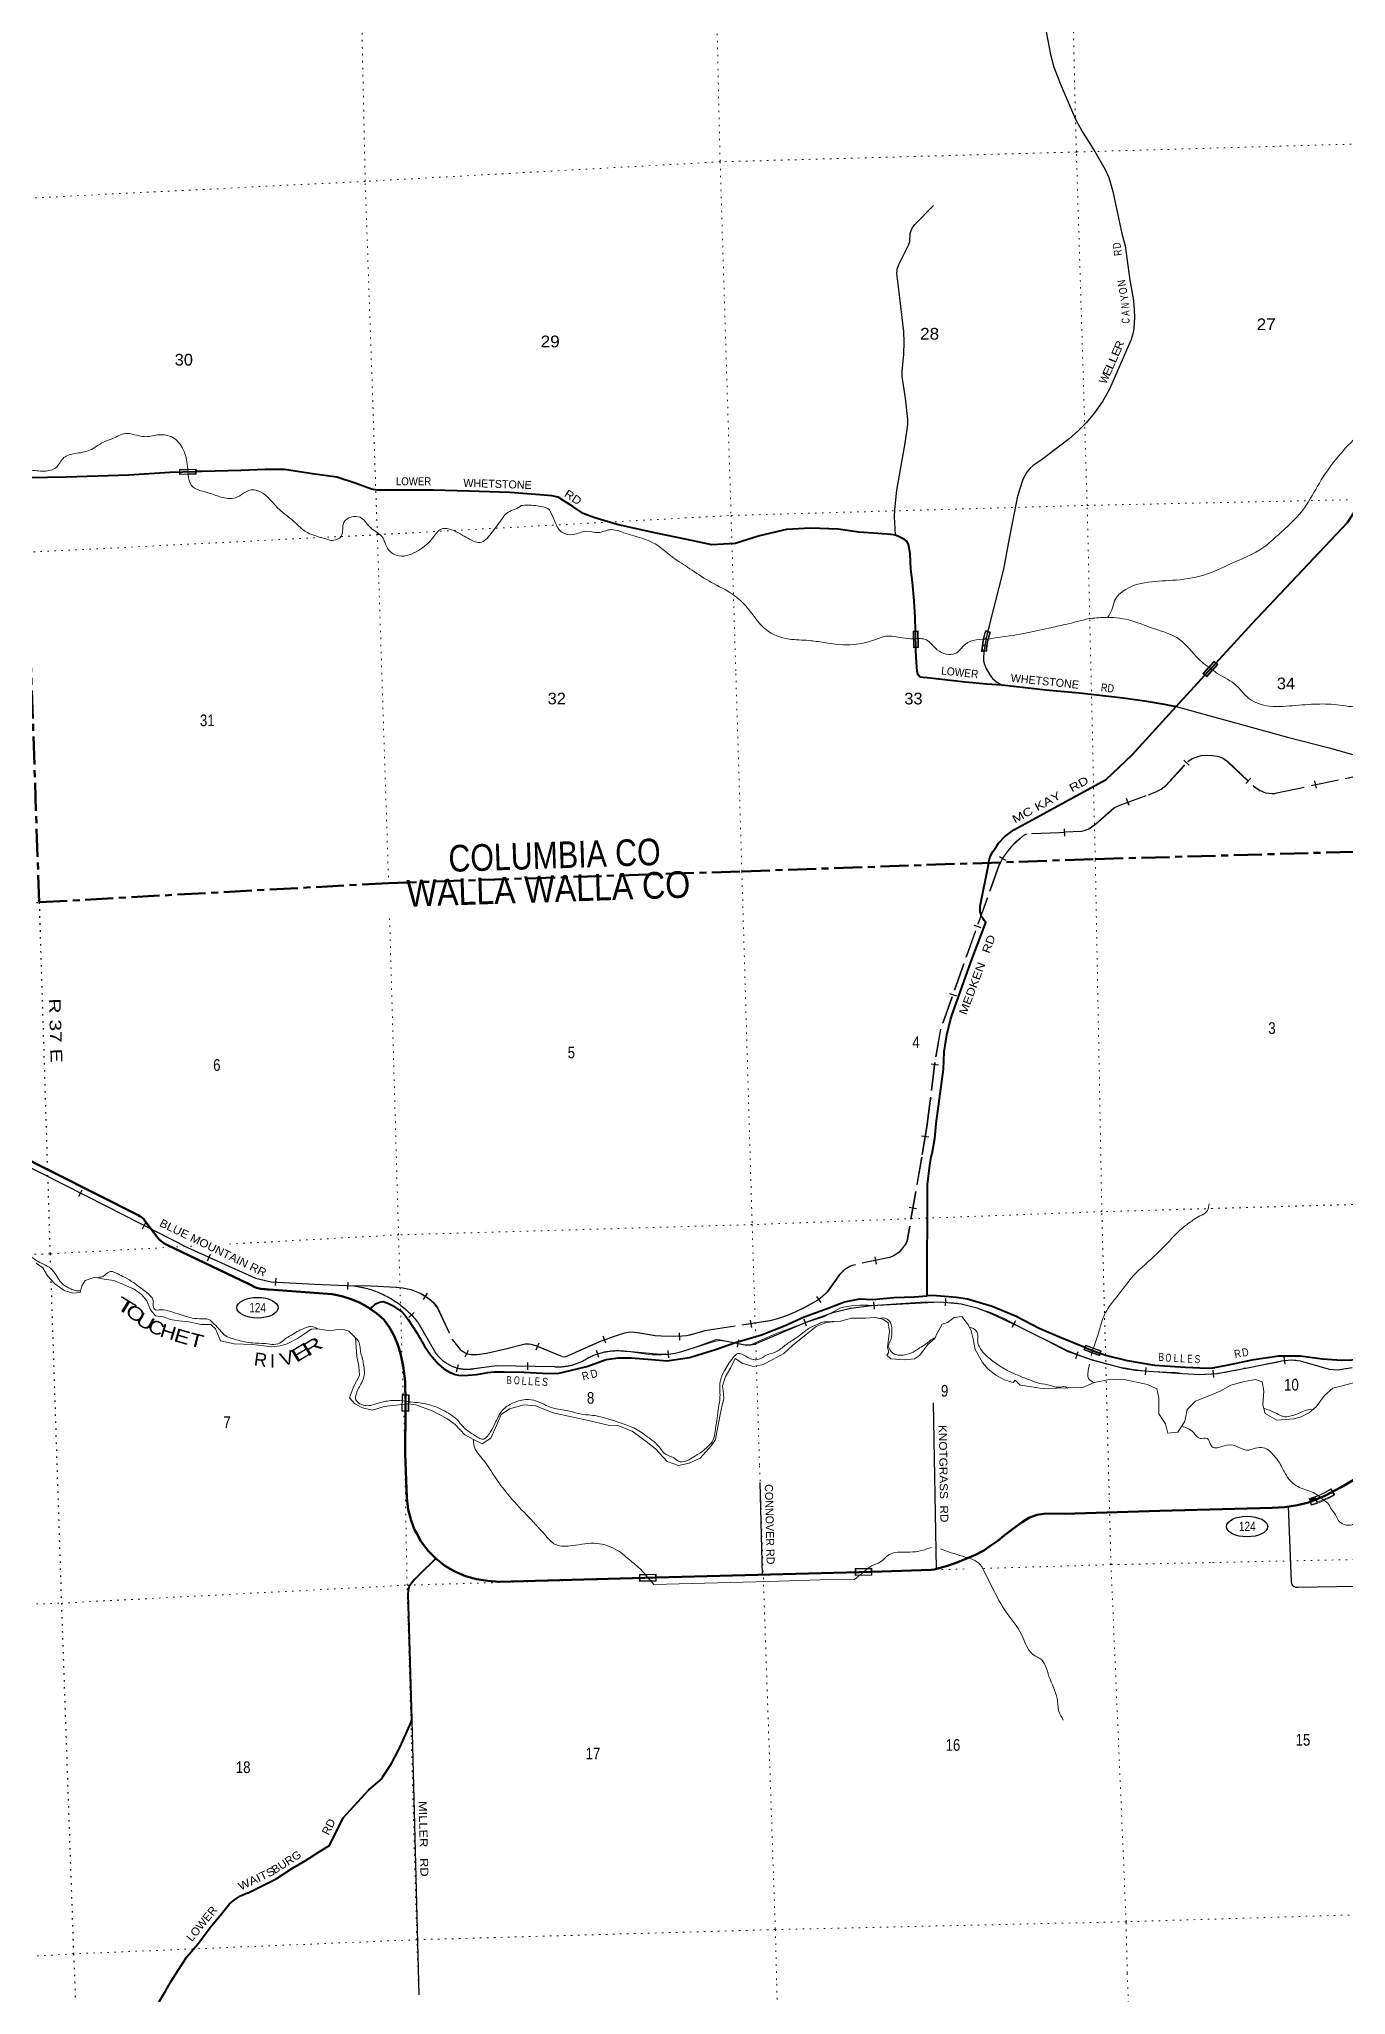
# Model space of a CAD drawing. Header units: feet. Extents: x 505285 to 763886, y -543582 to -353855.
# Drawn here: x 699334 to 718928, y -447020 to -417689 of the extents above; entities that cross this region are included whole.
import ezdxf
from ezdxf.enums import TextEntityAlignment as Align

# ---------------------------------------------------------------- set-up
doc = ezdxf.new("R2010")
doc.units = ezdxf.units.FT
doc.header["$LTSCALE"] = 70
doc.header["$PDMODE"] = 32
doc.header["$PDSIZE"] = 35
for name, pattern in [('DOTTED', [1.5, 0.3, -1.2]), ('LONG_DASH_SHORT_DASH', [9.9, 6, -1.2, 1.5, -1.2]), ('LONG_DASHED', [7.5, 6, -1.5])]:
    doc.linetypes.add(name, pattern=pattern)
for name, color, linetype, lineweight in [('11', 7, 'LONG_DASH_SHORT_DASH', 60), ('12', 7, 'Continuous', 13), ('17', 7, 'Continuous', 25), ('23', 7, 'Continuous', 70), ('26', 7, 'Continuous', 40), ('27', 7, 'Continuous', 13), ('29', 7, 'Continuous', 25), ('30', 7, 'Continuous', 13), ('31', 7, 'Continuous', 13), ('34', 7, 'Continuous', 25), ('39', 7, 'Continuous', 13), ('59', 7, 'Continuous', 13), ('6', 7, 'DOTTED', 25), ('61', 7, 'Continuous', 13), ('63', 7, 'Continuous', 25), ('7', 7, 'DOTTED', 13)]:
    doc.layers.add(name, color=color, linetype=linetype, lineweight=lineweight)
doc.layers.add('41', color=7, linetype='Continuous')

msp = doc.modelspace()

# ---------------------------------------------------------------- linework, layer by layer
at = {"layer": '11'}
msp.add_lwpolyline([(698478.3, -401486.49), (698569, -404190.05), (698714, -409478.05), (698855, -414777.05), (699031, -420081.05), (699153, -425378.05), (699334, -430634.05), (704574, -430345.05), (709871, -430171.05), (715170, -429986.05), (720518, -429837.05), (725809, -429695.05), (728649.32, -429608.68)], dxfattribs=at)
at = {"layer": '17'}
for centre in [(702607.61, -436715.05), (717446.8, -439996.16)]:
    msp.add_ellipse(centre, major_axis=(-309.24, 1), ratio=0.500121, dxfattribs=at)
at = {"layer": '23'}
for points in [[(704296.25, -436729.27), (704275.96, -436714.86), (704148.21, -436642.94), (704013.64, -436584.76), (703873.73, -436540.97), (703730, -436512.05), (702785, -436440.93), (702760, -436439.05), (702735, -436436.9), (702706.71, -436436.37), (702659.21, -436430.48), (702612.59, -436419.66), (702567.35, -436404.03), (702524, -436383.75), (702483, -436359.05), (701249.15, -435769.64), (701239.15, -435765.48), (701210.1, -435750.96), (701182.72, -435733.49), (701157.33, -435713.25), (701134.19, -435690.46), (701113.55, -435665.39), (700920.76, -435409.49), (700919.42, -435407.83), (700897.08, -435383.2), (700872.3, -435361.05), (700845.33, -435341.61), (700816.48, -435325.09), (697066.12, -433437.36)], [(704826.07, -438141.29), (704822.98, -437819.11), (704793.19, -437585.22), (704745.01, -437380.72), (704739.73, -437358.29), (704731.14, -437330.72), (704704.81, -437246.13), (704653.25, -437125.97), (704589.42, -437011.86), (704514, -436905.05), (704505.5, -436896.66), (704395.49, -436799.75), (704296.25, -436729.27)], [(704823.14, -438874.98), (704827.29, -438268.05), (704826.07, -438141.29)], [(704823.96, -438899.03), (704822.97, -438899.03), (704823.14, -438874.98)], [(704823.96, -438899.03), (704823.75, -438892.85), (704823.14, -438874.98)], [(705283.25, -440476.97), (705162.67, -440353.73), (705059.22, -440215.8), (704994.88, -440099.26), (704962.93, -440046.02), (704910.42, -439905.55), (704867.62, -439738.53), (704846.99, -439567.35), (704823.96, -438899.03)], [(712790.28, -440628.5), (712952.3, -440584.54), (713108.05, -440531.39), (713373.43, -440419.58), (713496.91, -440353.45), (713589.97, -440291.37), (713707.17, -440208.59), (713806.1, -440131.08), (713931.21, -440036.14), (714072.54, -439929.22), (714183.7, -439860.04), (714297.47, -439819.38), (714423.43, -439803.12), (714702, -439805.05), (716138, -439762.05), (717825, -439718.05), (718013.97, -439707.92), (718200.84, -439678.09), (718365.82, -439633.68), (718529.31, -439569), (718601.24, -439540.76), (718708.52, -439487.49), (718754.23, -439458.66), (718857.07, -439404.92), (719199.86, -439206.65)], [(705283.25, -440476.97), (705418.87, -440583.43), (705567.24, -440671.26), (705725.79, -440738.98), (705891.84, -440785.43), (706062.52, -440809.81), (706232.8, -440825.13), (708588.93, -440761.44), (711819.97, -440674.09), (712709.09, -440647.63), (712752.38, -440639.72), (712790.28, -440628.5)]]:
    msp.add_lwpolyline(points, dxfattribs=at)
at = {"layer": '26'}
msp.add_line((716382.26, -427700.1), (716978.74, -427046.99), dxfattribs=at)
for points in [[(716978.74, -427046.99), (717523, -426451.05), (718951, -424936.05), (719369, -424304.05), (720260, -422898.05), (721036, -421522.05), (721739, -420130.05), (721917, -419747.05), (722048, -419509.05), (722823, -418589.05), (723560, -417332.05)], [(696797.25, -424555.48), (697027, -424511.05), (697507, -424445.05), (697966, -424364.05), (698503, -424322.05), (698828, -424293.05), (699176, -424263.05), (699742, -424255.05), (700677, -424224.05), (701296, -424184.05), (701685.96, -424175.96)], [(712474.87, -426565.07), (712471, -426365.05), (712454, -426114.05), (712432, -425832.05), (712404, -425640.05), (712393, -425407.05), (712371, -425267.05), (712350.06, -425225.41), (712309, -425193.05), (712209, -425143.05), (712168.04, -425126.86), (712108, -425118.05), (711911, -425103.05), (711625, -425082.05), (711313, -425040.05), (710901, -425022.05), (710538, -425044.05), (710135, -425138.05), (709771, -425253.05), (709422, -425275.05), (709048, -425191.05), (708562, -425095.05), (708002, -424970.05), (707664.75, -424870.33), (707609.27, -424850.5), (707493, -424802.05), (707334, -424700.05), (707199, -424612.05), (707115, -424558.05), (707022, -424540.05), (706841, -424523.05), (706390, -424486.05), (705779, -424467.05), (705245, -424451.05), (704749, -424453.05), (704403.19, -424453.95), (704315, -424437.05), (704090, -424351.05), (703800, -424257.05), (703435, -424207.05), (703012, -424145.05), (702724, -424145.05), (702359, -424160.05), (701778, -424174.05), (701685.96, -424175.96)], [(716382.26, -427700.1), (716357, -427695.74), (716208, -427670.05), (715944, -427625.05), (715587, -427573.05), (714928, -427498.05), (714427, -427452.05), (713771, -427380.05), (713543, -427361.05), (713219, -427334.05), (712651, -427270.05), (712589, -427263.05), (712545, -427259.05), (712514, -427225.05), (712500, -427168.05), (712492, -427037.05), (712479, -426863.05), (712474.87, -426565.07)], [(712648.11, -436537.84), (712648.22, -436516.03), (712657, -434866.05), (712689, -434576.05), (712708, -434459.05), (712723.49, -434400.13), (712766.51, -434177.23), (712786, -433951.05), (712895, -433136.05), (712905.76, -432878.47), (712943.56, -432621.58), (713001.6, -432395.05), (713013.06, -432350.29), (713014.93, -432345.05), (713305, -431533.05), (713527, -430937.05), (713504, -430907.05), (713487.43, -430884.57), (713472.98, -430860), (713461.17, -430834.06), (713452.15, -430807.02), (713445.99, -430779.18), (713442.78, -430750.86), (713442.55, -430722.35), (713445.3, -430693.98), (713451, -430666.05), (713569, -430072.05), (713569.42, -430065.39), (713574.56, -430023.75), (713584.02, -429982.86), (713597.7, -429943.2), (713615.46, -429905.18), (713637.09, -429869.22), (713662.37, -429835.72), (713666, -429831.83), (713692.49, -429787.52), (713720.23, -429747.87), (713815, -429647.05), (713949, -429549.05), (715335, -428792.05), (715722, -428423.05), (716382.26, -427700.1)], [(704296.25, -436729.27), (704325, -436704.53), (704379, -436658.05), (704439.4, -436629.9), (704492, -436622.05), (704562.19, -436644.07), (704633.02, -436679.51), (704770, -436775.05), (704821.92, -436830.71), (704869, -436893.05), (704998, -437092.05), (705114, -437292.05), (705202, -437422.05), (705320, -437561.05), (705401.65, -437629.25), (705488, -437683.05), (705571.65, -437716.66), (705621.24, -437726.11), (705678, -437731.05), (705760.56, -437727.29), (705895, -437715.05), (706063, -437686.05), (706158.43, -437675.32), (706309, -437675.05), (706604, -437681.05), (706882, -437697.05), (707107, -437703.05), (707314, -437650.05), (707544, -437596.05), (707836, -437493.05), (708014, -437464.05), (708210, -437466.05), (708522, -437493.05), (708746, -437509.05), (709086, -437461.05), (709478, -437341.05), (709776, -437237.05), (710164, -437121.05), (710521, -436980.05), (710803, -436850.05), (711149, -436725.05), (711411, -436627.05), (711638, -436583.05), (711835, -436591.05), (712148, -436562.05), (712459, -436549.05), (712648.11, -436537.84)], [(714002, -436853.05), (713976.11, -436840.66), (713622.76, -436695.4), (713256.17, -436587.87), (713089, -436559.05), (712729, -436533.05), (712648.11, -436537.84)], [(715014.09, -437310.81), (714667, -437173.05), (714331, -437028.05), (713983, -436845.05), (713968.58, -436840.35)], [(715014.09, -437310.81), (715240.88, -437396.75), (715296.92, -437416.54), (715343, -437431.05), (715648, -437504.05), (716060, -437575.05), (716522, -437608.05), (716846, -437621.05), (716935.05, -437614.57), (717166, -437569.05), (717547, -437490.05), (717925, -437435.05), (718244, -437436.05), (718576, -437481.05), (718860, -437501.05), (719169, -437490.05)], [(701125.23, -447139.58), (701236, -446956.05), (701316, -446813.05), (701418, -446649.05), (701549, -446451.05), (701706, -446267.05), (701899, -446009.05), (702068, -445803.05), (702190, -445655.05), (702263.73, -445593.89), (702355.43, -445535.08), (702460, -445491.49), (702468.82, -445488.16), (702510, -445467.52), (702886, -445279.05), (703135, -445120.05), (703322, -445010.05), (703547, -444865.05), (703687, -444778.05), (703894, -444367.05), (704278, -443946.05), (704441, -443805.36), (704463.44, -443785.99), (704482.26, -443757.05), (704615.81, -443551.78), (704720.11, -443349.05), (704740.94, -443308.57), (704745.2, -443299.05), (704911.56, -442927.84), (704922.95, -442902.41), (704922.25, -442877.84), (704868.88, -441009.07), (704868.85, -441008.05), (704870.31, -440959.07), (704871.07, -440950.82), (704876.18, -440925.15), (704883.95, -440900.16), (704894.29, -440876.11), (704907.09, -440853.28), (704919.99, -440835.05), (704964.69, -440785.89), (704965.52, -440785.05), (705034.83, -440714.38), (705283.25, -440476.97)]]:
    msp.add_lwpolyline(points, dxfattribs=at)
at = {"layer": '29'}
for p, q in [((713573.75, -426511.58), (713558.3, -426571.09)), ((712790.28, -440628.5), (712745.97, -438138.8)), ((710179, -440722.05), (710147, -439336.05)), ((718063, -439693.05), (718110, -440823.05)), ((704924, -442905.05), (705027.05, -447020.33))]:
    msp.add_line(p, q, dxfattribs=at)
for points in [[(714341.48, -417101.25), (714497.8, -417919.66), (714551.34, -418108.2), (714660.54, -418391), (714874.68, -418888.05), (714973.18, -419076.59), (715165.9, -419376.53), (715320.07, -419642.19), (715371.47, -419762.17), (715431.42, -419976.41), (715568.47, -420602)], [(712172.23, -425123.07), (712161.62, -424854.76), (712162.69, -424745.49), (712196.95, -424454.12), (712316.87, -423777.1), (712355.41, -423507.17), (712361.83, -423462.18), (712359.69, -423391.46), (712325.43, -423074.38), (712274.04, -422746.61), (712274.04, -422671.6), (712299.74, -422414.51), (712306.16, -422232.42), (712299.74, -422071.72), (712222.65, -421446.13), (712196.95, -421206.17), (712198.02, -421156.9), (712199.09, -421139.77), (712222.65, -421069.06), (712368.26, -420777.68), (712388.59, -420721.99), (712393.96, -420606.29), (712407.87, -420561.3), (712422.86, -420522.74), (712462.48, -420469.17), (712745.13, -420186.37)], [(715568.47, -420602), (715617.72, -420790.54), (715660.55, -421081.92), (715690.53, -421304.73), (715741.92, -421608.96), (715755.83, -421750.35), (715759.05, -421861.77), (715750.48, -422028.88), (715734.42, -422110.28), (715707.66, -422191.7), (715382.17, -422937.27), (715279.39, -423121.52)], [(715279.39, -423121.52), (715156.27, -423292.89), (715035.28, -423445.01), (714907.87, -423569.27), (714778.32, -423684.96), (714358.62, -424002.04), (714240.85, -424083.46), (714195.88, -424122.02), (714142.35, -424184.15), (714116.66, -424227), (714084.53, -424293.42), (714033.15, -424447.67), (713998.88, -424567.65), (713878.97, -425176.1), (713793.31, -425638.87), (713571.68, -426521.56)], [(713571.68, -426521.56), (713528.86, -426692.96), (713501.02, -426885.78), (713492.45, -426962.91), (713494.6, -427012.18), (713507.44, -427065.75), (713533.14, -427125.73), (713588.81, -427224.29), (713631.64, -427277.85), (713685.17, -427324.98), (713719.44, -427346.41), (713785.82, -427382.83)], [(716384, -427697.05), (718051, -428160.05), (718676, -428319.05), (719542, -428563.05), (719568, -428576.23), (719577, -428592.05), (719584.53, -428616.39), (719571, -428642.05), (719397, -428808.05)], [(718110, -440823.05), (718116.44, -440864.68), (718127.68, -440882.89), (718150.7, -440896.82), (718179.08, -440904.32), (718214.94, -440907.53), (719364.86, -440883.97), (719377.44, -440882.36), (719390.82, -440879.15), (719404.74, -440874.33), (719416.25, -440868.97), (719428.83, -440860.94), (719527.6, -440789.7), (719537.51, -440783.27), (719544.73, -440781.13), (719582.01, -440780.62)]]:
    msp.add_lwpolyline(points, dxfattribs=at)
at = {"layer": '29', "linetype": 'DOTTED', "lineweight": 100}
msp.add_arc((714489.19, -426909.62), 988.1, 159.77609, 177.53036, dxfattribs=at)
at = {"layer": '31'}
for p, q in [((713530.39, -426557.44), (713600.91, -426582.96)), ((713533.61, -426567.11), (713589.09, -426587.19)), ((713542.96, -426870.78), (713468.05, -426867.08)), ((713534.25, -426862.33), (713475.32, -426859.42))]:
    msp.add_line(p, q, dxfattribs=at)
for radius, start, end in [(1023.1, 159.77611, 177.5304), (1015.1, 160.28061, 177.16519), (956.1, 160.29136, 177.1647), (948.1, 159.77609, 177.53036)]:
    msp.add_arc((714489.19, -426909.62), radius, start, end, dxfattribs=at)
msp.add_point((713475.32, -426859.42), dxfattribs=at)
at = {"layer": '34'}
for p, q in [((699928, -435045.37), (699978.05, -434946.73)), ((700884.43, -435529.68), (700934.75, -435431.18)), ((701860.28, -436011.26), (701905.71, -435910.41)), ((702879.62, -436382.18), (702885.6, -436271.74)), ((703964.24, -436440.05), (703969.46, -436329.56)), ((711859.4, -436735.49), (711851.53, -436625.16)), ((712923.72, -436688.48), (712927.4, -436577.93)), ((704877.64, -436861.02), (704957.42, -436784.4)), ((710839.1, -436991.72), (710804.4, -436886.69)), ((713926.27, -437005.26), (713977.66, -436907.32)), ((709805.05, -437305.63), (709825.84, -437196.99)), ((705593.14, -437674.41), (705621.8, -437567.58)), ((706661.05, -437645.06), (706663.26, -437534.48)), ((707726.8, -437460.82), (707692.15, -437355.77)), ((708777.85, -437463.66), (708764.77, -437353.83)), ((714877.27, -437475.32), (714915.27, -437371.44)), ((715926.51, -437609.54), (715920.72, -437720)), ((718019.59, -437560.66), (718002.36, -437451.4)), ((716950.17, -437758.89), (716939.73, -437648.78))]:
    msp.add_line(p, q, dxfattribs=at)
at = {"layer": '34', "lineweight": 13}
for p, q in [((705013.08, -436932.97), (705277.07, -437389.42)), ((713870.33, -436912.55), (714767.19, -437383.09)), ((708165.58, -437371.04), (708476.12, -437418.4)), ((717426.05, -437620.29), (717889.45, -437536.73)), ((718347.39, -437543.71), (718586.23, -437611.2)), ((715912.98, -437665.02), (716363.83, -437684.83))]:
    msp.add_line(p, q, dxfattribs=at)
for points in [[(697059.77, -433526.9), (700345.78, -435194.46), (701555.99, -435812.64), (702579.01, -436273.48), (702813.37, -436325.02), (703468.89, -436360.5), (704051.9, -436388.01)], [(709215.31, -437290.79), (709491.45, -437188.48), (709893.18, -437265.37), (709999.73, -437270.36), (710376.46, -437104.91), (710773.76, -436956.96), (711099.94, -436849.2), (711333.27, -436724.01)], [(711821.94, -436681.91), (712621.37, -436624.89), (713043.38, -436638.93)], [(705870.23, -437631.56), (706192, -437580.17), (706481.32, -437587.96), (707059.86, -437599.53)]]:
    msp.add_lwpolyline(points, dxfattribs=at)
at = {"layer": '34'}
for points in [[(697068.93, -433530.32), (700346.27, -435193.48), (701556.46, -435811.65), (702579.35, -436272.44), (702813.51, -436323.93), (703468.94, -436359.41), (704051.91, -436386.91), (704057.97, -436386.74), (704083.39, -436390.33), (704108.52, -436394.46), (704133.58, -436399.03), (704158.75, -436403.92), (704183.69, -436409.35), (704208.42, -436415.21), (704233.27, -436421.37), (704257.9, -436428.1), (704282.32, -436435.24), (704306.82, -436442.84), (704330.98, -436450.82), (704355.09, -436459.1), (704379.14, -436467.97), (704402.82, -436477.21), (704426.46, -436486.91), (704449.91, -436496.87), (704473.27, -436507.41), (704496.31, -436518.19), (704519.27, -436529.57), (704541.91, -436541.19), (704564.48, -436553.24), (704586.7, -436565.7), (704608.73, -436578.56), (704630.56, -436591.7), (704652.18, -436605.4), (704673.61, -436619.36), (704694.68, -436633.73), (704715.59, -436648.36), (704736.11, -436663.53), (704756.46, -436678.97), (704776.47, -436694.67), (704796.28, -436710.78), (704815.74, -436727.28), (704835.01, -436744.2), (704853.95, -436761.24), (704872.54, -436778.8), (704890.79, -436796.61), (704908.85, -436814.71), (704926.45, -436833.02), (704943.82, -436851.9), (704960.88, -436870.89), (704977.44, -436890.24), (704993.85, -436909.73), (705009.89, -436929.76), (705011.59, -436931.92), (705013.7, -436931.86), (705277.99, -437388.83), (705283.75, -437397.06), (705289.68, -437405.14), (705295.75, -437413.12), (705301.95, -437421.09), (705308.31, -437428.87), (705314.78, -437436.52), (705321.37, -437444.15), (705328.12, -437451.59), (705334.98, -437458.89), (705342.02, -437466.13), (705349.14, -437473.19), (705356.34, -437480.19), (705363.74, -437487.04), (705371.21, -437493.71), (705378.83, -437500.28), (705386.5, -437506.74), (705394.38, -437513.05), (705402.27, -437519.22), (705410.36, -437525.25), (705418.47, -437531.13), (705426.73, -437536.9), (705435.06, -437542.49), (705443.51, -437547.92), (705452.02, -437553.25), (705460.68, -437558.39), (705469.4, -437563.43), (705478.21, -437568.26), (705487.07, -437572.99), (705496.05, -437577.49), (705505.11, -437581.88), (705514.19, -437586.1), (705523.37, -437590.19), (705532.64, -437594.08), (705542.02, -437597.82), (705551.37, -437601.43), (705560.85, -437604.83), (705570.36, -437608.06), (705579.94, -437611.18), (705589.5, -437614.09), (705599.23, -437616.81), (705608.94, -437619.42), (705618.69, -437621.78), (705628.45, -437624.07), (705638.34, -437626.13), (705648.18, -437628.01), (705658.06, -437629.73)], [(708152.97, -437367.89), (708647.03, -437408.71), (708768.52, -437409.46), (708872.55, -437398.21), (708970, -437373.05), (709474.21, -437212.53), (709549.41, -437202.69), (709645, -437218.05), (709938.81, -437274.43), (710003.47, -437270.21), (710062.31, -437259.55), (710862, -436922.05), (711233.5, -436787.72), (711497.78, -436723.02), (711817, -436682.05), (712851.54, -436624.55), (713161, -436657.05), (713392.75, -436717.39), (713575.5, -436787.72), (713992, -436979.05), (714749.31, -437356.01), (714954.55, -437434.78), (715131, -437496.05), (715587.14, -437623.27), (715774.1, -437651.41), (716311.1, -437690.79), (716735.64, -437716.11), (716998.51, -437699.23), (717426.05, -437620.31), (717965.67, -437513.56), (718110.46, -437496.68), (718242.6, -437513.56), (718678.38, -437634.53), (718809.13, -437648.6), (719019.99, -437609.21)], [(705658.06, -437629.73), (705668.02, -437631.31), (705677.97, -437632.63), (705687.93, -437633.87), (705697.93, -437634.88), (705707.99, -437635.77), (705717.97, -437636.44), (705728.02, -437636.91), (705738.06, -437637.26), (705748.13, -437637.43), (705758.16, -437637.37), (705768.26, -437637.19), (705778.29, -437636.84), (705788.33, -437636.27), (705798.33, -437635.53), (705808.34, -437634.63), (705818.34, -437633.6), (705828.3, -437632.32), (705838.25, -437630.91), (705848.19, -437629.29), (705858.11, -437627.55), (706191.92, -437579.07), (706481.34, -437586.87), (707059.9, -437598.44), (707074, -437599.4), (707088.01, -437600.04), (707102.04, -437600.43), (707116.15, -437600.66), (707130.22, -437600.58), (707144.21, -437600.24), (707158.3, -437599.75), (707172.34, -437598.93), (707186.31, -437597.86), (707200.38, -437596.56), (707214.32, -437595), (707228.26, -437593.29), (707242.22, -437591.26), (707256.04, -437588.97), (707269.88, -437586.43), (707283.64, -437583.74), (707297.44, -437580.72), (707311.08, -437577.54), (707324.75, -437574.02), (707338.28, -437570.34), (707351.81, -437566.41), (707365.21, -437562.24), (707378.54, -437557.81), (707391.8, -437553.22), (707405.01, -437548.31), (707418.15, -437543.21), (707431.15, -437537.88), (707444.07, -437532.37), (707456.86, -437526.54), (707469.59, -437520.53), (707482.16, -437514.35), (707494.67, -437507.93), (707507.04, -437501.25), (707519.35, -437494.33), (707531.5, -437487.31), (707543.51, -437479.96), (707555.38, -437472.44), (707559.55, -437469.77), (707574.66, -437461.92), (707589.82, -437454.49), (707605.11, -437447.32), (707620.59, -437440.26), (707636.16, -437433.6), (707651.78, -437427.23), (707667.57, -437421.01), (707683.46, -437415.16), (707699.4, -437409.61), (707715.56, -437404.29), (707731.69, -437399.3), (707747.89, -437394.5), (707764.3, -437390.02), (707780.66, -437385.91), (707797.15, -437382.04), (707813.65, -437378.4), (707830.33, -437375.09), (707846.93, -437372.05), (707863.71, -437369.36), (707880.41, -437366.93), (707897.24, -437364.75), (707914.05, -437362.92), (707930.89, -437361.39), (707947.74, -437360.09), (707964.69, -437359.17), (707981.64, -437358.46), (707998.56, -437358.11), (708015.48, -437357.96), (708032.41, -437358.26), (708049.34, -437358.77), (708066.2, -437359.55), (708083.1, -437360.62), (708099.97, -437362.04), (708116.88, -437363.77), (708133.67, -437365.67), (708152.97, -437367.89)]]:
    msp.add_lwpolyline(points, dxfattribs=at)
at = {"layer": '34', "lineweight": 13}
for centre, radius, start, end in [((703862.04, -437836.09), 1461.43, 38.16486, 82.29761), ((711690.46, -438133.29), 1457.33, 84.82357, 104.11086), ((712647.33, -439218.84), 2610.5, 62.06357, 81.22913), ((708582.01, -435827.04), 1594.88, 266.19324, 293.39617), ((705751.84, -437061.52), 577, 214.63104, 282.2302), ((707119.43, -436795.07), 806.66, 265.76518, 303.11378), ((708011.6, -438328.11), 969, 80.97661, 117.77093), ((716416.63, -433226.15), 4465.93, 248.26241, 263.84028), ((716739.52, -435273.04), 2441.27, 260.82669, 285.83756), ((716147.41, -425348.97), 12337.77, 275.80074, 275.94859), ((718109.37, -438134.15), 636.62, 68.04437, 110.20907), ((718782.83, -437054.87), 590.78, 250.35557, 284.22507)]:
    msp.add_arc(centre, radius, start, end, dxfattribs=at)
at = {"layer": '39'}
for p, q in [((713667.66, -426669.37), (713569, -426687.05)), ((708426.33, -440719.89), (708550, -440867.05)), ((711561.73, -440790.18), (711766.48, -440622.42))]:
    msp.add_line(p, q, dxfattribs=at)
for points in [[(699288, -436044.05), (699390, -436118.05), (699460, -436238.05), (699568, -436358.05), (699709, -436456.05), (699841, -436494.05), (699949, -436485.05), (699976, -436384.05), (700024, -436304.05), (700167, -436258.05), (700307, -436288.05), (700456, -436306.05), (700600, -436364.05), (700761, -436434.05), (700867, -436515.05), (700950, -436613.05), (701003, -436748.05), (701077, -436835.05), (701200, -436851.05), (701300, -436889.05), (701427, -436913.05), (701578, -436927.05), (701764, -436964.05), (701906, -436964.05), (701979, -437032.05), (702051, -437210.05), (702260, -437255.05), (702533, -437267.05), (702704, -437284.05), (702817, -437303.05), (702947, -437288.05), (703053, -437256.05), (703207, -437177.05), (703311, -437104.05), (703414, -437035.05), (703506, -437030.05), (703700, -437061.05), (703810, -437042.05), (703910.48, -437045.7), (703977, -437067.05), (704080, -437164.05), (704086, -437303.05), (704096, -437445.05), (704130, -437593.05), (704136, -437729.05), (704047, -437901.05), (703987, -438067.05), (704068, -438155.05), (704182, -438216.05), (704330, -438252.05), (704507, -438195.05), (704693, -438175.05), (704875.66, -438155.45)], [(704875.66, -438155.45), (704984, -438171.05), (705226, -438259.05), (705446, -438375.05), (705571, -438466.05), (705716, -438620.05), (705848, -438693.05), (705977, -438755.05), (706109, -438671.05), (706190, -438480.05), (706261, -438317.05), (706389, -438229.05), (706606, -438169.05), (706778, -438188.05), (707043, -438291.05), (707314, -438349.05), (707591, -438410.05), (707868, -438474.05), (708009, -438482.05), (708226, -438566.05), (708437, -438723.05), (708575, -438830.05), (708751, -439019.05), (708919, -439081.05), (709079, -439044.05), (709244, -438971.05), (709413, -438784.05), (709478, -438693.05), (709508, -438528.05), (709548, -438318.05), (709576, -438174.05), (709599, -438081.05), (709595, -438005.05), (709582, -437887.05), (709626, -437747.05), (709701, -437622.05), (709771, -437476.05), (709885, -437549.05), (710047, -437598.05), (710191, -437568.05), (710333, -437490.05), (710499, -437403.05), (710632, -437282.05), (710835, -437118.05), (710984, -436995.05), (711137, -436934.05), (711351, -436914.05), (711514, -436871.05), (711723, -436869.05), (711869, -436863.05), (711986, -436886.05), (712064, -436940.05), (712086, -437072.05), (712053, -437306.05), (712075, -437382.05), (712044, -437425.05), (712106, -437479.05), (712311, -437497.05), (712461, -437483.05), (712534, -437431.05), (712662, -437264.05), (712764, -437175.05), (712798, -437098.05), (712872, -436961.05), (712955, -436935.05), (713056, -436859.05), (713170, -436846.05), (713268, -436974.05), (713308, -437061.05), (713340, -437181.05), (713369, -437339.05), (713481, -437538.05), (713562, -437636.05), (713681, -437727.05), (713811, -437794.05), (713939, -437837.05), (713970, -437803.05), (714044, -437878.05), (714216, -437903.05), (714409, -437930.05), (714596, -437922.05), (714748, -437918.05), (714985, -437909.05), (715154, -437838.05), (715359, -437796.05), (715580, -437788.05), (715951, -437865.05), (716094, -437932.05), (716124, -438069.05), (716123, -438308.05), (716225, -438454.05), (716257, -438596.05), (716410, -438583.05), (716446, -438522.05), (716513, -438414.05), (716546, -438242.05), (716673, -438116.05), (716886, -438031.05), (717042, -437967.05), (717204, -437876.05), (717406, -437820.05)], [(717406, -437820.05), (717575, -437789.05), (717673, -437826.05), (717697, -437964.05), (717685, -438169.05), (717720, -438299.05), (717892, -438402.05), (718149, -438383.05), (718260, -438352.05), (718385, -438288.05), (718485, -438203.05), (718606, -438032.05), (718734, -437920.05), (718851, -437889.05), (719044, -437839.05)], [(708550, -440867.05), (710269, -440820.05), (711044, -440795.05), (711561.73, -440790.18)]]:
    msp.add_lwpolyline(points, dxfattribs=at)
for points in [[(723017.56, -406877.93), (722938.15, -407017.82), (722894.78, -407340.88), (722890.69, -407578.2), (722853.27, -407899.05), (722925.25, -408129.79), (722861.81, -408393.23), (722682.12, -408797.48), (722423.92, -409163.72), (722353.19, -409389.21), (722341.28, -409632.82), (722297.94, -409776.99), (722278.42, -410032.92), (722379.08, -410341.08), (722420.24, -410550.75), (722622.5, -410835.4), (722667.93, -410992.67), (722610.14, -411125.26), (722643.63, -411405.54), (722564.13, -411609.21), (722502.53, -411987.16), (722708.13, -412251.6), (722773.3, -412518.75), (722700.71, -412808.62), (722800.33, -412905.77), (723016.89, -413197.98), (723264.87, -413469.03), (723499.37, -413577.73), (723556.52, -413845.15), (723726.98, -414199.21), (723831.47, -414561.52), (723998.2, -414684.55), (723934.17, -414990.22), (723920.05, -415167.58), (723929.32, -415384.35), (723740.66, -415804.75), (723401.16, -416276.46), (723009.98, -417003.17), (722864.17, -417444.25), (722749.42, -417793.83), (722322.13, -418161.96), (721862.73, -418710.06), (721414.99, -419127.12), (721336.54, -419481.51), (721194.14, -419904.39), (720750.98, -420457.97), (720445.92, -420998.87), (720107.62, -421506.72), (719925.06, -421689.74), (719906.65, -421859.2), (719941.92, -422073.09), (719818.33, -422338.55), (719724.31, -422707.53), (719609.75, -423002.84), (719301.65, -423453.39), (719039.03, -423703.42), (718502.13, -424394.83), (718277.49, -424760.17), (717910.36, -425126.28), (717697.65, -425308.3), (717186.31, -425564.69), (716911.35, -425686.49), (716439.28, -425796.84), (715619.25, -425947.02), (715458.27, -426115.25), (715416.59, -426249.31), (715354.51, -426364.1)], [(716933.73, -427152.85), (716971, -427182.05), (717257, -427359.05), (717470, -427572.05), (717783, -427693.05), (717978, -427696.05), (718370, -427668.05), (718708, -427665.05), (719054, -427703.05), (719337, -427705.05), (719630, -427691.05), (719816, -427603.05), (720050, -427418.05), (720186, -427339.05), (720318, -427249.05), (720436, -427174.05), (720646, -427135.05), (720765, -427094.05), (720900, -427030.05), (721243, -426865.05), (721243, -426809.05), (721308, -426691.05), (721452, -426670.05), (721644, -426665.05), (721822, -426555.05), (721992, -426454.05), (722116, -426374.05), (722154, -426299.05), (722129, -426205.05), (722162, -426035.05), (722341, -425954.05), (722412, -425904.05), (722411, -425809.05), (722544, -425468.05), (722667, -425340.05), (722660, -425236.05), (722509, -425083.05), (722328, -424817.05), (722152, -424557.05), (722137, -424522.05), (722140, -424413.05), (722125, -424078.05), (722145, -423867.05), (722206, -423485.05), (722229, -423167.05), (722285, -422876.05), (722317, -422592.05), (722353, -422435.05), (722353, -422314.05), (722379, -422143.05), (722450, -421849.05), (722540, -421463.05), (722612, -420880.05), (722675, -420423.05), (722854, -419797.05), (722993, -419538.05), (723101, -419249.05), (723228, -419047.05), (723383, -418868.05), (723530, -418747.05), (723712, -418720.05), (723996, -418750.05), (724140, -418643.05), (724183, -418610.05), (724264, -418481.05), (724433, -418223.05), (724593, -418082.05), (724665, -418054.05), (724843, -418093.05), (724871, -418088.05), (725051, -418061.05), (725227, -417992.05), (725310, -417875.05), (725357, -417755.05), (725609, -417595.05), (725756, -417456.05), (725813, -417354.05), (725832, -417315.05), (725779, -417339.05), (725691, -417217.05), (725584, -417069.05), (725587, -416945.05), (725657, -416742.05), (725734, -416483.05), (726066, -416286.05), (726273, -416236.05), (726476, -416033.05), (726757, -415724.05), (727036, -415722.05), (727297, -415534.05), (727501, -415365.05), (727682, -415290.05)], [(698823.29, -424157.58), (698850, -424143.05), (699034, -424138.05), (699193, -424152.05), (699408, -424168.05), (699588, -424114.05), (699706, -423966.05), (699871, -423905.05), (700090, -423855.05), (700301, -423732.05), (700436, -423680.05), (700627, -423603.05), (700907, -423651.05), (701107, -423625.05), (701313, -423651.05), (701480, -423815.05), (701554, -424060.05), (701567.2, -424214.18)], [(701566.97, -424211.97), (701568, -424224.05), (701617, -424382.05), (701855, -424489.05), (702058, -424556.05), (702279, -424568.05), (702522, -424448.05), (702641, -424473.05), (702947, -424755.05), (703088, -424866.05), (703356, -425089.05), (703646, -425189.05), (703712, -425206.05), (703863, -425143.05), (703905, -424935.05), (704146, -424860.05), (704295, -425010.05), (704476, -425154.05), (704574, -425348.05), (704731, -425439.05), (705022, -425357.05), (705239, -425166.05), (705362, -425038.05), (705620, -425093.05), (705847, -425217.05), (705942, -425238.05), (706111, -425103.05), (706269, -424891.05), (706343, -424801.05), (706545, -424699.05), (706564.09, -424682.29)], [(706564.09, -424682.29), (706655, -424679.05), (706776, -424684.05), (706882, -424702.05), (706980, -424744.05), (706993.17, -424757.22)], [(706993.17, -424757.22), (707056, -424897.05), (707172, -425084.05), (707342, -425118.05), (707531, -425070.05), (707716, -425089.05), (707896, -425046.05), (708102, -425092.05), (708369, -425175.05), (708528, -425236.05), (708837, -425461.05), (709093, -425632.05), (709375, -425815.05), (709698, -425992.05), (709897, -426155.05), (710036, -426324.05), (710233, -426545.05), (710579, -426686.05), (710875, -426708.05), (711102, -426738.05), (711551, -426769.05), (711866, -426696.05), (712029, -426645.05), (712277, -426670.05), (712441.2, -426683.66)], [(713667.66, -426669.37), (714098, -426604.05), (714475, -426523.05), (714722, -426467.05), (715079, -426379.05)], [(715079, -426379.05), (715306, -426362.05), (715672, -426400.05), (716041, -426528.05), (716435, -426691.05), (716717, -426983.05), (716933.73, -427152.85)], [(712441.2, -426683.66), (712639, -426700.05), (712802, -426848.05), (713070, -426904.05), (713225, -426763.05), (713569, -426687.05)], [(715142.53, -437320.23), (715222, -437081.05), (715285, -436876.05), (715413, -436651.05), (715541, -436493.05), (715740, -436236.05), (715934, -436052.05), (716182, -435818.05), (716340, -435653.05), (716504, -435497.05), (716654, -435387.05), (716663, -435380.05), (716853, -435258.05), (716876, -435155.05)], [(698534, -435579.05), (698724, -435643.05), (698896, -435746.05), (699049, -435832.05), (699149, -435904.05), (699258, -435981.05), (699342.23, -436037.2)], [(699341, -436035.05), (699550, -436169.05), (699588, -436228.05), (699649, -436319.05), (699715, -436383.05), (699772, -436414.05), (699844, -436448.05), (699914, -436460.05), (699954, -436459.05)], [(700218.61, -436269.9), (700224, -436266.05), (700292, -436246.05), (700339, -436207.05), (700418, -436171.05), (700487, -436195.05), (700591, -436244.05), (700721, -436319.05), (700834, -436400.05), (700922, -436467.05), (701017, -436555.05), (701045, -436611.05), (701044, -436667.05), (701062, -436737.05), (701161, -436746.05), (701294, -436768.05), (701404, -436803.05), (701521, -436840.05), (701630, -436869.05), (701773, -436879.05), (701874, -436890.05), (701960, -436960.05), (702043, -437048.05), (702134, -437138.05), (702233, -437177.05), (702347, -437210.05), (702474, -437235.05), (702603, -437247.05), (702729, -437253.05), (702854, -437264.05), (702964, -437231.05), (703042, -437168.05), (703133, -437117.05), (703226, -437060.05), (703301, -437028.05), (703351, -437007.05), (703415, -436997.05), (703506, -437030.05)], [(704882.42, -438125.08), (704901, -438127.05), (705046, -438143.05), (705209, -438177.05), (705378, -438244.05), (705502, -438317.05), (705605, -438398.05), (705682, -438491.05), (705764, -438563.05), (705873, -438634.05), (705944, -438676.05), (706001, -438686.05), (706046, -438651.05), (706098, -438583.05), (706172, -438442.05), (706218, -438351.05), (706252, -438289.05), (706393, -438167.05), (706520, -438113.05), (706628, -438092.05), (706794, -438115.05), (706934, -438180.05), (707064, -438224.05), (707288, -438266.05), (707464, -438311.05), (707607, -438325.05), (707833, -438373.05), (707989, -438421.05), (708145, -438476.05), (708251, -438518.05), (708447, -438644.05), (708574, -438743.05), (708647, -438822.05), (708724, -438910.05), (708852, -438968.05), (708944, -439024.05), (709075, -438994.05), (709176, -438937.05), (709300, -438853.05), (709367, -438791.05), (709438, -438704.05), (709469, -438565.05), (709496, -438406.05), (709514, -438246.05), (709539, -438097.05), (709543, -437994.05), (709546, -437822.05), (709606, -437667.05), (709665, -437565.05), (709740, -437463.05), (709811, -437402.05), (709930, -437443.05), (710048, -437492.05), (710126, -437488.05), (710241, -437426.05), (710380, -437378.05), (710520, -437278.05), (710672, -437175.05), (710786, -437091.05), (710928, -436998.05), (710999, -436968.05), (711070, -436934.05), (711134, -436926.05), (711253, -436922.05)], [(711910, -436874.05), (712051, -436884.05), (712109, -436965.05), (712120, -437069.05), (712111, -437174.05), (712075, -437261.05), (712066, -437296.05)], [(713284.42, -437007.23), (713385, -437059.05), (713409, -437145.05), (713407, -437217.05), (713449, -437330.05), (713573, -437465.05), (713743, -437591.05), (713917, -437687.05), (714173, -437792.05), (714335, -437849.05), (714492, -437879.05), (714611, -437908.05), (714756, -437919.05), (714758, -437922.05)], [(704080, -437164.05), (704126, -437227.05), (704146, -437309.05), (704159, -437397.05), (704184, -437485.05), (704203, -437597.05), (704211, -437667.05), (704192, -437786.05), (704147, -437882.05), (704105, -437965.05), (704083, -438034.05), (704076, -438071.05), (704101, -438120.05), (704195, -438176.05), (704278, -438183.05), (704385, -438156.05), (704507, -438122.05), (704605, -438108.05), (704693, -438105.05), (704882.42, -438125.08)], [(712066, -437292.05), (712135, -437396.05), (712237, -437427.05), (712337, -437418.05), (712470, -437362.05), (712535, -437318.05), (712626, -437263.05), (712692, -437211.05), (712770.53, -437161.31)], [(715108.15, -437442.61), (715119, -437391.05), (715142.53, -437320.23)], [(715155.98, -437837.08), (715070, -437778.05), (715071, -437619.05), (715083.18, -437561.19)], [(716462.36, -438490.31), (716641, -438585.05), (716741, -438674.05), (716852, -438677.05), (716911, -438784.05), (716940, -438809.05), (717104, -438784.05), (717283, -438791.05), (717439, -438851.05), (717571, -438821.05), (717689, -438814.05), (717857, -438940.05), (717975, -439115.05), (718059, -439267.05), (718234, -439411.05), (718439, -439487.05), (718604.8, -439607)], [(717710, -438227.05), (717804, -438262.05), (717920, -438315.05), (717995, -438347.05), (718087, -438343.05), (718256, -438283.05), (718365, -438244.05), (718416, -438245.05)], [(705848, -438693.05), (705853, -438775.05), (705996, -439000.05), (706170, -439254.05), (706355, -439504.05), (706641, -439821.05), (706915, -440116.05), (707076, -440266.05), (707331, -440283.05), (707694, -440249.05), (708008, -440356.05), (708205, -440509.05), (708382, -440669.05), (708426.33, -440719.89)], [(718604.8, -439607), (718656, -439644.05), (718703, -439725.05), (718774, -439821.05), (718812, -439901.05), (719021, -439971.05), (719067, -439960.05), (719150, -440068.05), (719277, -440146.05), (719423, -440198.05), (719546, -440199.05), (719503, -440311.05), (719419, -440424.05), (719339, -440486.05), (719386, -440597.05), (719532, -440569.05), (719631, -440576.05), (719661, -440670.05), (719771, -440703.05), (719793.92, -440739.2)], [(711766.48, -440622.42), (711795, -440599.05), (711920, -440544.05), (712083, -440416.05), (712437, -440378.05), (712714.46, -440310.19)], [(712848.87, -440329.37), (713182, -440443.05), (713449.96, -440572.89), (713491.27, -440639.34)], [(713491.27, -440639.34), (713631, -440921.05), (713834, -441280.05), (714065, -441615.05), (714265, -441937.05), (714338, -441973.05), (714476, -442244.05), (714598, -442576.05), (714626, -442770.05), (714690, -442899.05)]]:
    msp.add_spline(points, degree=3, dxfattribs=at)
at = {"layer": '59'}
for p, q in [((718408.29, -439677.5), (718377.54, -439576.58)), ((718461.04, -439557.1), (718470.24, -439576.12)), ((718706.9, -439431.94), (718760.1, -439521.19))]:
    msp.add_line(p, q, dxfattribs=at)
for points in [[(704771.37, -438266.86), (704776.66, -438016.92), (704881.63, -438019.14), (704876.35, -438269.08)], [(704873.46, -438026.96), (704784.48, -438025.08), (704779.53, -438259.03), (704868.52, -438260.91)], [(718413.56, -439667.36), (718478.19, -439646.18), (718499.88, -439637.43), (718477.96, -439592.1), (718390.67, -439592.24)], [(718461.04, -439557.1), (718438.64, -439565.22), (718404.62, -439576.23), (718470.24, -439576.12)], [(708334.54, -440715.49), (708584.45, -440708.65), (708587.32, -440813.61), (708337.42, -440820.45)], [(708576.67, -440716.86), (708342.75, -440723.26), (708345.19, -440812.23), (708579.1, -440805.83)], [(711569.7, -440627.11), (711819.62, -440621.02), (711822.18, -440725.99), (711572.25, -440732.08)], [(711811.81, -440629.2), (711577.88, -440634.91), (711580.05, -440723.89), (711813.98, -440718.18)]]:
    msp.add_lwpolyline(points, close=True, dxfattribs=at)
for points in [[(718706.9, -439431.94), (718631.2, -439474.06), (718526.75, -439524.75), (718436.04, -439557.65), (718377.54, -439576.58)], [(718760.1, -439521.19), (718691.67, -439560.32), (718589.05, -439610.12), (718480.93, -439653.7), (718408.29, -439677.5)], [(718704, -439442.71), (718634.89, -439481.16), (718529.87, -439532.13), (718468.6, -439554.35), (718504.93, -439629.48)], [(718504.93, -439629.48), (718687.93, -439553.24), (718749.06, -439518.29), (718704, -439442.71)]]:
    msp.add_lwpolyline(points, dxfattribs=at)
at = {"layer": '6'}
msp.add_line((696984.11, -430728.34), (699334, -430636.05), dxfattribs=at)
for points in [[(699334, -430634.05), (699497, -435906.05), (699503.71, -436112.93)], [(699510.48, -436321.49), (699667, -441145.05), (699849, -446405.05), (699881, -447175.05)]]:
    msp.add_lwpolyline(points, dxfattribs=at)
at = {"layer": '61'}
for p, q in [((701436.21, -424144.18), (701686.13, -424137.84)), ((701438.93, -424219.16), (701437.03, -424144.18)), ((701688.02, -424213.65), (701438.1, -424219.99)), ((701686.95, -424138.66), (701688.85, -424213.64)), ((712513.2, -426564.19), (712518.78, -426814.13)), ((712518.78, -426814.13), (712443.8, -426815.8)), ((716785.2, -427201.42), (716953.71, -427016.75)), ((716953.71, -427016.75), (717009.11, -427067.31)), ((715027.03, -437275.67), (715261.08, -437363.54)), ((715261.08, -437363.54), (715234.72, -437433.75))]:
    msp.add_line(p, q, dxfattribs=at)
for points in [[(701445.22, -424151.95), (701679.13, -424146.01), (701680.65, -424205.83), (701446.74, -424211.77)], [(712446.39, -426573.67), (712505.38, -426572.36), (712510.6, -426806.31), (712451.61, -426807.62)], [(716796.49, -427200.9), (716954.22, -427028.05), (716997.81, -427067.82), (716840.08, -427240.67)], [(715010.96, -437341.2), (715031.7, -437285.96), (715250.78, -437368.21), (715230.04, -437423.45)]]:
    msp.add_lwpolyline(points, close=True, dxfattribs=at)
for points in [[(712443.8, -426815.8), (712438.22, -426565.86), (712513.2, -426564.19)], [(717009.11, -427067.31), (716840.6, -427251.98), (716785.2, -427201.42)], [(715234.72, -437433.75), (715000.67, -437345.88), (715027.03, -437275.67)]]:
    msp.add_lwpolyline(points, dxfattribs=at)
at = {"layer": '63'}
for p, q in [((716578.6, -428579.74), (716496.98, -428505.08)), ((717427.57, -428854.09), (717503.41, -428773.56)), ((718487.65, -428923.26), (718464.61, -428815.07)), ((715677.17, -429184.06), (715639.74, -429079.98)), ((714704.95, -429532.3), (714710.02, -429642.8)), ((713733.85, -429949.81), (713830.4, -430003.78)), ((713349.21, -430974.93), (713453.44, -431011.96)), ((712985.03, -432000), (713089.26, -432037.03)), ((712708.04, -433059.22), (712817.84, -433072.56)), ((712566.59, -434135.46), (712675.69, -434153.64)), ((712381.98, -435207.12), (712490.95, -435226.14)), ((711864.28, -435952.94), (711887.19, -436061.15)), ((705095.43, -436589.43), (705154.96, -436496.2)), ((710988, -436547.83), (711054.62, -436636.13)), ((709997.21, -436900.76), (710013.71, -437010.13)), ((706788.75, -437344.56), (706831.19, -437242.42)), ((707829.83, -437247.06), (707792.91, -437142.79)), ((708932.96, -437089.28), (708938.28, -437199.76)), ((705723.43, -437452.16), (705772.92, -437353.24))]:
    msp.add_line(p, q, dxfattribs=at)
at = {"layer": '63', "linetype": 'LONG_DASHED'}
for points in [[(714708.17, -429578.6), (714961.35, -429567), (715023.64, -429553.92), (715079.54, -429528.28), (715178.46, -429457.98), (715443.86, -429223.74), (715538.06, -429176.07), (715969.94, -429020.74), (716076.37, -428980.01), (716157.07, -428938.42), (716226.38, -428883.89), (716556.18, -428523.35), (716621.59, -428476.88), (716681.33, -428455.37), (716759.78, -428435.15), (716848.77, -428428.16), (716923.8, -428431.58), (716997.5, -428443.47), (717053.46, -428460.15), (717093.4, -428476.8), (717157.43, -428524.66), (717559.9, -428903.71), (717640.75, -428957.66), (717724.87, -428990.38), (717820.92, -429002.11), (717855.65, -429002.11), (717892.77, -428994.12), (719259.81, -428702.99)], [(714708.55, -429586.8), (714633.34, -429590.25), (714150.68, -429612.5), (714126.81, -429618.39), (714089.87, -429639.18), (713993.48, -429721.5), (713910.68, -429804.26), (713866.42, -429858.04), (713791.08, -429959.33), (713727.71, -430072.69), (712851.84, -432537.97), (712765.55, -433038.57), (712696.08, -433610.01), (712644.13, -434002.27), (712568.55, -434455.95), (712349.19, -435712.44), (712322.46, -435770.93), (712281.96, -435823.38), (712231.92, -435880.59), (712149.8, -435934.55), (712086.41, -435961.73), (711525.65, -436080.43), (711489.67, -436096.1), (711417.14, -436140.59), (711335.6, -436222.3), (711153.22, -436477.9), (711077.04, -436549.04), (711010.69, -436599.11), (710812.75, -436711.15), (710681.95, -436776.57), (710525.85, -436842.83), (710407.47, -436883.11), (710288.36, -436912.06), (709379.44, -437049.17), (709317.53, -437060.34), (709089.19, -437125.21), (709040.96, -437134.82), (708974.54, -437141.94), (708851.63, -437147.86)], [(704061.11, -436383.06), (704311.48, -436385.43), (704687.15, -436404.34), (704786.63, -436416.19), (704909.3, -436441.78), (705059.39, -436501.63), (705170.9, -436572.83), (705249.38, -436637.08), (705306.06, -436711.73), (705528.87, -437190.61), (705647.67, -437339.18), (705722.5, -437390.64), (705754.81, -437406.81), (705812.51, -437418.24), (705861.86, -437418.43), (705904.12, -437413.74), (706040.84, -437397.22), (706308.29, -437337.31), (706621.15, -437258.38), (706676.93, -437255.4), (706708.32, -437260.24), (706779.63, -437281.64), (707177.05, -437446.78), (707219.37, -437449.12), (707244.39, -437442.29), (707379.05, -437381.92), (707764.96, -437212.11), (707962.28, -437142.24), (708113.75, -437092.51), (708201.39, -437078.58), (708256.66, -437080.6), (708308.9, -437085.35), (708573.29, -437132.46), (708662.68, -437137.29), (708851.48, -437139.66)]]:
    msp.add_lwpolyline(points, dxfattribs=at)
at = {"layer": '63', "linetype": 'LONG_DASHED', "lineweight": 13}
for points in [[(714708.36, -429582.7), (714961.87, -429571.08), (715024.93, -429557.84), (715081.6, -429531.85), (715181.01, -429461.2), (715446.18, -429227.16), (715539.69, -429179.84), (715971.37, -429024.58), (716078.05, -428983.76), (716159.3, -428941.88), (716229.18, -428886.9), (716558.91, -428526.44), (716623.51, -428480.55), (716682.54, -428459.29), (716760.46, -428439.21), (716848.84, -428432.27), (716923.38, -428435.67), (716996.58, -428447.48), (717052.08, -428464.02), (717091.35, -428480.39), (717154.79, -428527.8), (717557.34, -428906.93), (717638.85, -428961.32), (717723.86, -428994.39), (717820.67, -429006.21), (717856.09, -429006.21), (717893.63, -428998.13), (719260.99, -428706.93)], [(714708.36, -429582.7), (714633.15, -429586.15), (714150.09, -429608.42), (714125.29, -429614.54), (714087.51, -429635.8), (713990.7, -429718.49), (713907.64, -429801.5), (713863.19, -429855.51), (713787.63, -429957.1), (713723.96, -430070.99), (712847.86, -432536.93), (712761.49, -433037.97), (712692.01, -433609.49), (712640.07, -434001.66), (712564.51, -434455.26), (712345.24, -435711.22), (712318.93, -435768.8), (712278.79, -435820.77), (712229.2, -435877.47), (712147.85, -435930.92), (712085.17, -435957.8), (711524.39, -436076.51), (711487.77, -436092.46), (711414.58, -436137.35), (711332.46, -436219.64), (711150.12, -436475.18), (711074.4, -436545.9), (711008.44, -436595.67), (710810.82, -436707.53), (710680.23, -436772.85), (710524.39, -436839), (710406.32, -436879.17), (710287.57, -436908.03), (709378.77, -437045.12), (709316.6, -437056.34), (709088.23, -437121.22), (709040.34, -437130.76), (708974.22, -437137.85), (708851.43, -437143.76)], [(704061.07, -436387.16), (704311.36, -436389.53), (704686.8, -436408.43), (704785.97, -436420.24), (704908.11, -436445.72), (705057.51, -436505.29), (705168.49, -436576.16), (705246.41, -436639.95), (705302.53, -436713.86), (705525.36, -437192.79), (705644.85, -437342.21), (705720.41, -437394.18), (705753.47, -437410.72), (705812.1, -437422.34), (705862.08, -437422.53), (705904.59, -437417.81), (706041.54, -437401.27), (706309.24, -437341.3), (706621.77, -437262.45), (706676.72, -437259.52), (706707.41, -437264.25), (706778.25, -437285.51), (707176.12, -437450.84), (707219.81, -437453.25), (707245.78, -437446.16), (707380.71, -437385.67), (707766.47, -437215.92), (707963.6, -437146.12), (708114.72, -437096.51), (708201.64, -437082.69), (708256.4, -437084.69), (708308.35, -437089.42), (708572.82, -437136.54), (708662.54, -437141.39), (708851.43, -437143.76)]]:
    msp.add_lwpolyline(points, dxfattribs=at)
at = {"layer": '7'}
for p, q in [((704571.2, -430258.43), (704428.9, -425859.83)), ((710090.15, -437580.98), (710136.5, -439084.1)), ((711821.05, -440673.83), (713236.03, -440632.08)), ((715792.43, -450393.19), (715648.69, -446692.88))]:
    msp.add_line(p, q, dxfattribs=at)
for points in [[(709095.1, -401161.56), (709177, -403671.05), (709294, -408914.05), (709424, -414250.05), (709545, -419529.05), (709709, -424833.05), (709781.04, -427206.65)], [(704428.9, -425859.83), (704405, -425121.05), (704223, -419822.05), (704110, -414526.05), (703999, -409156.05), (703871, -403925.05), (703823.59, -401323.52)], [(715406, -440568.05), (715269, -435274.05), (715170, -429986.05), (715049, -424682.05), (714887, -419382.05), (714753, -414055.05), (714591, -408733.05), (714484.86, -405143.98)], [(728313.77, -419017.98), (725632, -419071.05), (720268, -419228.05), (714887, -419382.05), (709545, -419529.05), (704223, -419822.05), (699031, -420081.05), (696665.98, -420218.7)], [(696824.17, -425444.62), (699146, -425386.05), (704405, -425121.05), (709709, -424833.05), (715049, -424682.05), (720344, -424569.05), (723928.3, -424455.43)], [(709781.04, -427206.65), (709871, -430171.05), (710025, -435468.05), (710087.62, -437498.82)], [(704791, -438011.05), (704723, -435622.05), (704586.94, -430803.31)], [(728819.04, -434929.12), (725926, -434987.05), (720605, -435121.05), (715269, -435274.05), (710025, -435468.05), (704723, -435622.05), (702103.53, -435764.4)], [(701623.78, -435790.48), (699497, -435906.05), (699162.95, -435916.4)], [(705027, -447020.05), (704997, -446193.05), (704851, -440875.05), (704803, -438259.05)], [(710136.5, -439084.1), (710373, -446041.05), (710393.61, -446856.03)], [(713494.95, -440624.44), (715406, -440568.05), (716930.59, -440535.83)], [(716930.59, -440535.83), (720800, -440454.05), (726070.87, -440288.19)], [(697301.83, -441224.05), (699667, -441145.05), (704851, -440875.05), (708328.92, -440775.33)], [(708577.92, -440768.19), (710187, -440722.05), (711571.94, -440681.18)], [(715648.69, -446692.88), (715633, -445923.05), (715406, -440568.05)], [(724415.6, -445702.93), (720971, -445762.05), (715633, -445923.05), (710373, -446041.05), (704997, -446193.05), (699849, -446405.05), (697462.68, -446537.91)], [(710393.61, -446856.03), (710519.28, -451374.16), (710682.54, -456691.21), (710841.82, -462010.38), (711049.97, -467275.95), (711184.56, -472575.74), (711407.08, -477778.66), (711529.61, -483006.49), (711699.64, -488277.16), (711813.35, -492531.47)]]:
    msp.add_lwpolyline(points, dxfattribs=at)

# ---------------------------------------------------------------- texts
at = {"layer": '12'}
for s, width, p in [('COLUMBIA CO', 0.85, (705477.5, -430178.74)), ('WALLA WALLA CO', 0.9, (704851.24, -430702.17))]:
    msp.add_text(s, height=400, rotation=1.881, dxfattribs=dict(at, width=width)).set_placement(p)
at = {"layer": '17', "width": 0.8}
for p in [(702610.51, -436783.36), (717449.7, -440064.47)]:
    msp.add_text('124', height=140, dxfattribs=at).set_placement(p, align=Align.CENTER)
at = {"layer": '27'}
for s, rotation, width, p in [('LOWER', 0.117, 0.9, (704683.84, -424380.82)), ('RD', 326.507, 1.15, (707195.95, -424537.23)), ('LOWER', 354.064, 0.95, (712855.04, -427216.96)), ('RD', 354.064, 0.85, (715249.52, -427469.4)), ('MC KAY   RD', 28.642, 1.3, (713965.99, -429453.28)), ('MEDKEN   RD', 69.514, 1.2, (713236.01, -432332.59)), ('D', 10.674, 0.85, (717382.45, -437449.73)), ('B', 355.298, 0.8, (716112.62, -437509.11)), ('O', 356.113, 0.7, (716219.65, -437521.19)), ('L', 356.532, 0.85, (716342.42, -437526.98)), ('L', 356.212, 0.85, (716439.15, -437531.63)), ('E', 358.224, 0.75, (716547.99, -437538.18)), ('S', 355.539, 0.8, (716654.23, -437541.7)), ('R', 12.527, 0.85, (717268.83, -437472.28)), ('B', 0.228, 0.7, (706344.62, -437860.88)), ('O', 356.383, 0.7, (706450.74, -437860.51)), ('L', 355.98, 0.85, (706565.2, -437868.12)), ('L', 357.79, 0.8, (706664.26, -437874.72)), ('E', 358.126, 0.75, (706763.55, -437879.57)), ('S', 353.188, 0.85, (706867.5, -437881.3)), ('R', 13.665, 0.9, (707489.56, -437806.28)), ('D', 15.238, 0.9, (707619.15, -437774.7)), ('RD', 63.268, 1.05, (703673.25, -444634.43)), ('BURG', 32.56, 1.05, (702867.88, -445209.42)), ('WAITS', 25.314, 1.15, (702354.89, -445456.08)), ('LOWER', 50.929, 1.05, (701624.5, -446229.86))]:
    msp.add_text(s, height=120, rotation=rotation, dxfattribs=dict(at, width=width)).set_placement(p)
for rotation, p in [(358.082, (705693.22, -424402.72)), (354.064, (713898.17, -427326.06))]:
    msp.add_text('WHETSTONE', height=120, rotation=rotation, dxfattribs=at).set_placement(p)
at = {"layer": '30'}
for s, rotation, width, p in [('D', 99.299, 0.8, (715550.72, -420776.71)), ('R', 97.747, 0.8, (715567.68, -420884.38)), ('N', 100.295, 0.85, (715624.1, -421338.5)), ('O', 100.257, 0.8, (715644.84, -421452.89)), ('Y', 100.257, 0.9, (715663.83, -421556.82)), ('N', 93.739, 0.7, (715678.12, -421681.82)), ('A', 91.369, 0.75, (715683.68, -421797.51)), ('C', 90.037, 0.65, (715685.04, -421913.55)), ('E', 66.45, 1.2, (715540.39, -422400.09)), ('R', 67.06, 1.1, (715582.78, -422301.12)), ('E', 65.969, 1.2, (715409.27, -422697.44)), ('L', 65.969, 1.35, (715452.4, -422600.73)), ('L', 66.45, 1.35, (715495.82, -422502.36)), ('W', 64.853, 0.95, (715359.29, -422805.61))]:
    msp.add_text(s, height=120, rotation=rotation, dxfattribs=dict(at, width=width)).set_placement(p, align=Align.CENTER)
for s, rotation, width, p in [('KNOTGRASS  RD', 271.02, 1.1, (712821.95, -438474.27)), ('MILLER   RD', 271.434, 1.2, (705024.28, -444113.38))]:
    msp.add_text(s, height=120, rotation=rotation, dxfattribs=dict(at, width=width)).set_placement(p)
msp.add_text('CONNOVER RD', height=120, rotation=271.323, dxfattribs=at).set_placement((710215.23, -439362.72))
at = {"layer": '34', "width": 1.1}
msp.add_text('BLUE MOUNTAIN RR', height=120, rotation=334.093, dxfattribs=at).set_placement((701127.1, -435485.18))
at = {"layer": '41'}
for s, rotation, width, p in [('T', 328.544, 1.75, (700459.39, -436705.26)), ('O', 326.188, 1.35, (700607.74, -436806.4)), ('U', 330.628, 1.35, (700764.55, -436944.42)), ('C', 335, 1.2, (700942.55, -437053.85)), ('H', 343.045, 1.2, (701130.23, -437140.23)), ('E', 343.802, 1.3, (701339.17, -437211.24)), ('T', 346.062, 1.3, (701566.01, -437277.28)), ('E', 31.42, 1.65, (703184.66, -437547.48)), ('R', 32.307, 1.5, (703362.98, -437455.41)), ('V', 17.502, 1.15, (702982.2, -437596.6))]:
    msp.add_text(s, height=200, rotation=rotation, dxfattribs=dict(at, width=width)).set_placement(p)
for s, rotation, p in [('R', 352.369, (702546.72, -437579.95)), ('I', 0.365, (702796.32, -437612.28))]:
    msp.add_text(s, height=200, rotation=rotation, dxfattribs=at).set_placement(p)
at = {"layer": '6', "width": 1.35}
msp.add_text('R 37 E', height=175, rotation=271.771, dxfattribs=at).set_placement((699478.69, -432077.97))
at = {"layer": '7'}
for s, width, p in [('28', 1.1, (712543.5, -422195.01)), ('27', 1.1, (717589.91, -422053.8)), ('29', 1.1, (706853.45, -422310.24)), ('30', 1.05, (701366.32, -422584.65)), ('34', 1.05, (717893, -427440.05)), ('32', 1.05, (706959.01, -427665.69)), ('33', 1.05, (712307.44, -427666.65)), ('31', 0.85, (701744.38, -427992.78)), ('3', 0.85, (717764, -432609.05)), ('5', 0.85, (707258.84, -432974.29)), ('4', 0.85, (712425.75, -432821.59)), ('6', 0.85, (701943, -433162.05)), ('9', 0.85, (712856.12, -438048.05)), ('10', 0.85, (718001, -437957.05)), ('8', 0.85, (707547.38, -438153.68)), ('7', 0.85, (702095.11, -438520.75)), ('16', 0.85, (712925.77, -443359.58)), ('15', 0.85, (718174, -443282.44)), ('17', 0.85, (707527.38, -443487.99)), ('18', 0.85, (702282.12, -443692.85))]:
    msp.add_text(s, height=175, dxfattribs=dict(at, width=width)).set_placement(p)

doc.saveas('drawing.dxf')
